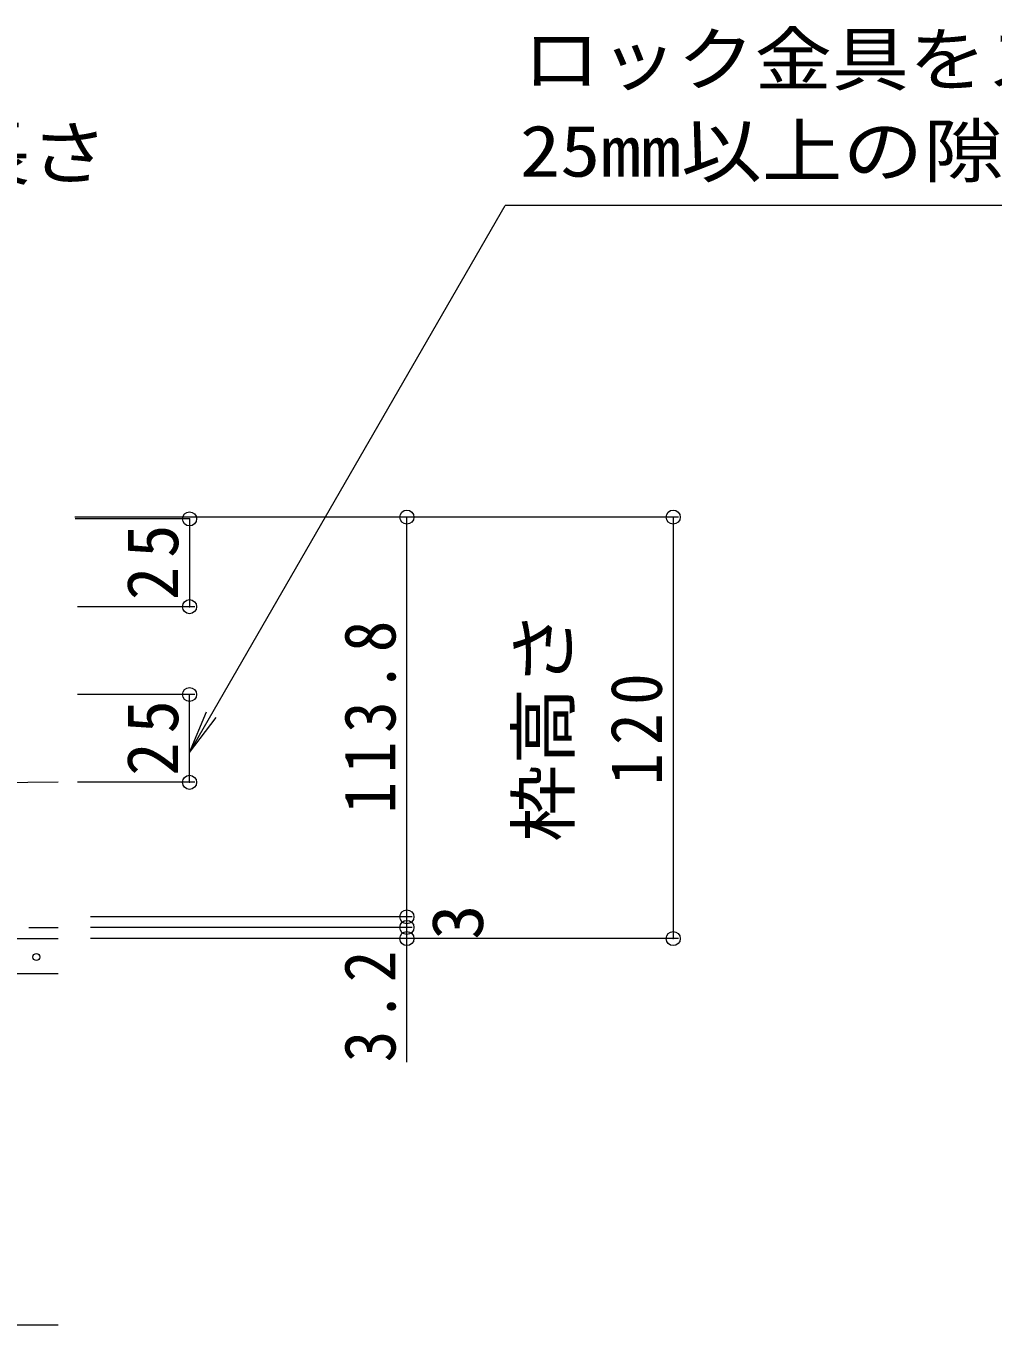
# Model space of a CAD drawing. Units: millimetres at full size, sheet at 1:5. Extents: x -1782 to 1922, y -1359 to 1336.
# Drawn here: x -247 to 28.3, y -821.9 to -452 of the extents above; entities that cross this region are included whole.
import ezdxf
from ezdxf.enums import TextEntityAlignment as Align

# ---------------------------------------------------------------- set-up
doc = ezdxf.new("R2010")
doc.units = ezdxf.units.MM
doc.header["$LTSCALE"] = 5
doc.header["$PDMODE"] = 32
doc.header["$PDSIZE"] = 4
doc.linetypes.add('DASHED2', pattern=[3, 2, -1])
doc.linetypes.add('DOUBLE_CHAIN2', pattern=[12.8, 9, -1, 0.6, -0.6, 0.6, -1])
for name, color, linetype, lineweight in [('4-0_通り芯', 7, 'Continuous', 9), ('4-4_ハッチ', 7, 'Continuous', 9), ('4-5_図形', 7, 'Continuous', 9), ('4-E_補助線（青）', 7, 'Continuous', 9)]:
    doc.layers.add(name, color=color, linetype=linetype, lineweight=lineweight)
doc.styles.add('ＭＳ ゴシック', font='')
doc.styles.get('ＭＳ ゴシック').set_extended_font_data('MS Gothic')

msp = doc.modelspace()

# ---------------------------------------------------------------- linework, layer by layer
at = {"layer": '4-0_通り芯', "linetype": 'DASHED2'}
msp.add_line((-1641.189, -708.651), (-237.868, -708.651), dxfattribs=at)
at = {"layer": '4-0_通り芯'}
msp.add_line((-1641.189, -711.851), (-237.868, -711.851), dxfattribs=at)
at = {"layer": '4-4_ハッチ'}
for p, q in [((-61.247, -591.851), (-233.077, -591.851)), ((-200.46, -592.351), (-233.048, -592.351)), ((-200.46, -592.351), (-200.46, -617.351)), ((-138.585, -705.651), (-138.585, -591.851)), ((-62.747, -591.851), (-62.747, -711.851)), ((-198.96, -617.351), (-232.339, -617.351)), ((-198.96, -642.351), (-232.339, -642.351)), ((-200.46, -667.351), (-200.46, -642.351)), ((-198.96, -667.351), (-232.339, -667.351)), ((-137.085, -705.651), (-228.659, -705.651)), ((-138.585, -708.651), (-138.585, -705.651)), ((-137.085, -708.651), (-228.659, -708.651)), ((-138.585, -747.041), (-138.585, -708.651)), ((-61.247, -711.851), (-228.659, -711.851))]:
    msp.add_line(p, q, dxfattribs=at)
for p in [(-200.46, -592.351), (-138.585, -591.851), (-62.747, -591.851), (-200.46, -617.351), (-200.46, -642.351), (-200.46, -667.351), (-138.585, -705.651), (-138.585, -708.651), (-138.585, -711.851), (-62.747, -711.851)]:
    msp.add_point(p, dxfattribs=at)
at = {"layer": '4-5_図形'}
for p, q in [((-200.46, -658.851), (-110.577, -503.17)), ((229.414, -503.17), (-110.577, -503.17)), ((-200.46, -658.851), (-195.676, -647.303)), ((-200.46, -658.851), (-192.85, -648.934))]:
    msp.add_line(p, q, dxfattribs=at)
at = {"layer": '4-E_補助線（青）', "linetype": 'DOUBLE_CHAIN2'}
msp.add_line((-237.868, -667.351), (-1641.189, -680.131), dxfattribs=at)
at = {"layer": '4-E_補助線（青）', "color": 2}
for p, q in [((-237.868, -721.851), (-1641.189, -721.851)), ((-237.868, -821.851), (-1641.189, -821.851))]:
    msp.add_line(p, q, dxfattribs=at)
at = {"layer": '4-E_補助線（青）'}
msp.add_circle((-244.07, -717.081), 1, dxfattribs=at)

# ---------------------------------------------------------------- texts
at = {"layer": '4-4_ハッチ', "color": 2, "style": 'ＭＳ ゴシック'}
msp.add_text('3', height=14.66, rotation=90, dxfattribs=at).set_placement((-112.505, -712.151), align=Align.BOTTOM_LEFT)
at = {"layer": '4-4_ハッチ', "color": 2, "char_height": 14.66, "attachment_point": 7, "rotation": 90, "style": 'ＭＳ ゴシック'}
for s, insert in [('\\T1.27;\\W0.95;25', (-203.46, -615.476)), ('\\T1.28;\\W0.9;113.8', (-141.585, -676.251)), ('\\T1.27;\\W0.9;120', (-65.747, -668.101)), ('\\T1.27;\\W0.95;25', (-203.46, -665.476)), ('\\T1.27;\\W0.9;3.2', (-141.585, -747.041))]:
    msp.add_mtext(s, dxfattribs=dict(at, insert=insert))
at = {"layer": '4-5_図形', "color": 2, "style": 'ＭＳ ゴシック'}
for s, width, p in [('ロック金具をスライドさせるため', 1.1, (-105.586, -473.244)), ('スリット蓋長さ', 1.1, (-377.756, -499.967)), ('25mm以上の隙間の確保が必要', 1.15, (-106.41, -499.321))]:
    msp.add_text(s, height=14.66, dxfattribs=dict(at, width=width)).set_placement(p, align=Align.BOTTOM_LEFT)
at = {"layer": '4-5_図形', "color": 2, "style": 'ＭＳ ゴシック', "width": 1.1}
msp.add_text('枠高さ', height=14.66, rotation=90, dxfattribs=at).set_placement((-87.995, -684.351), align=Align.BOTTOM_LEFT)

doc.saveas('drawing.dxf')
